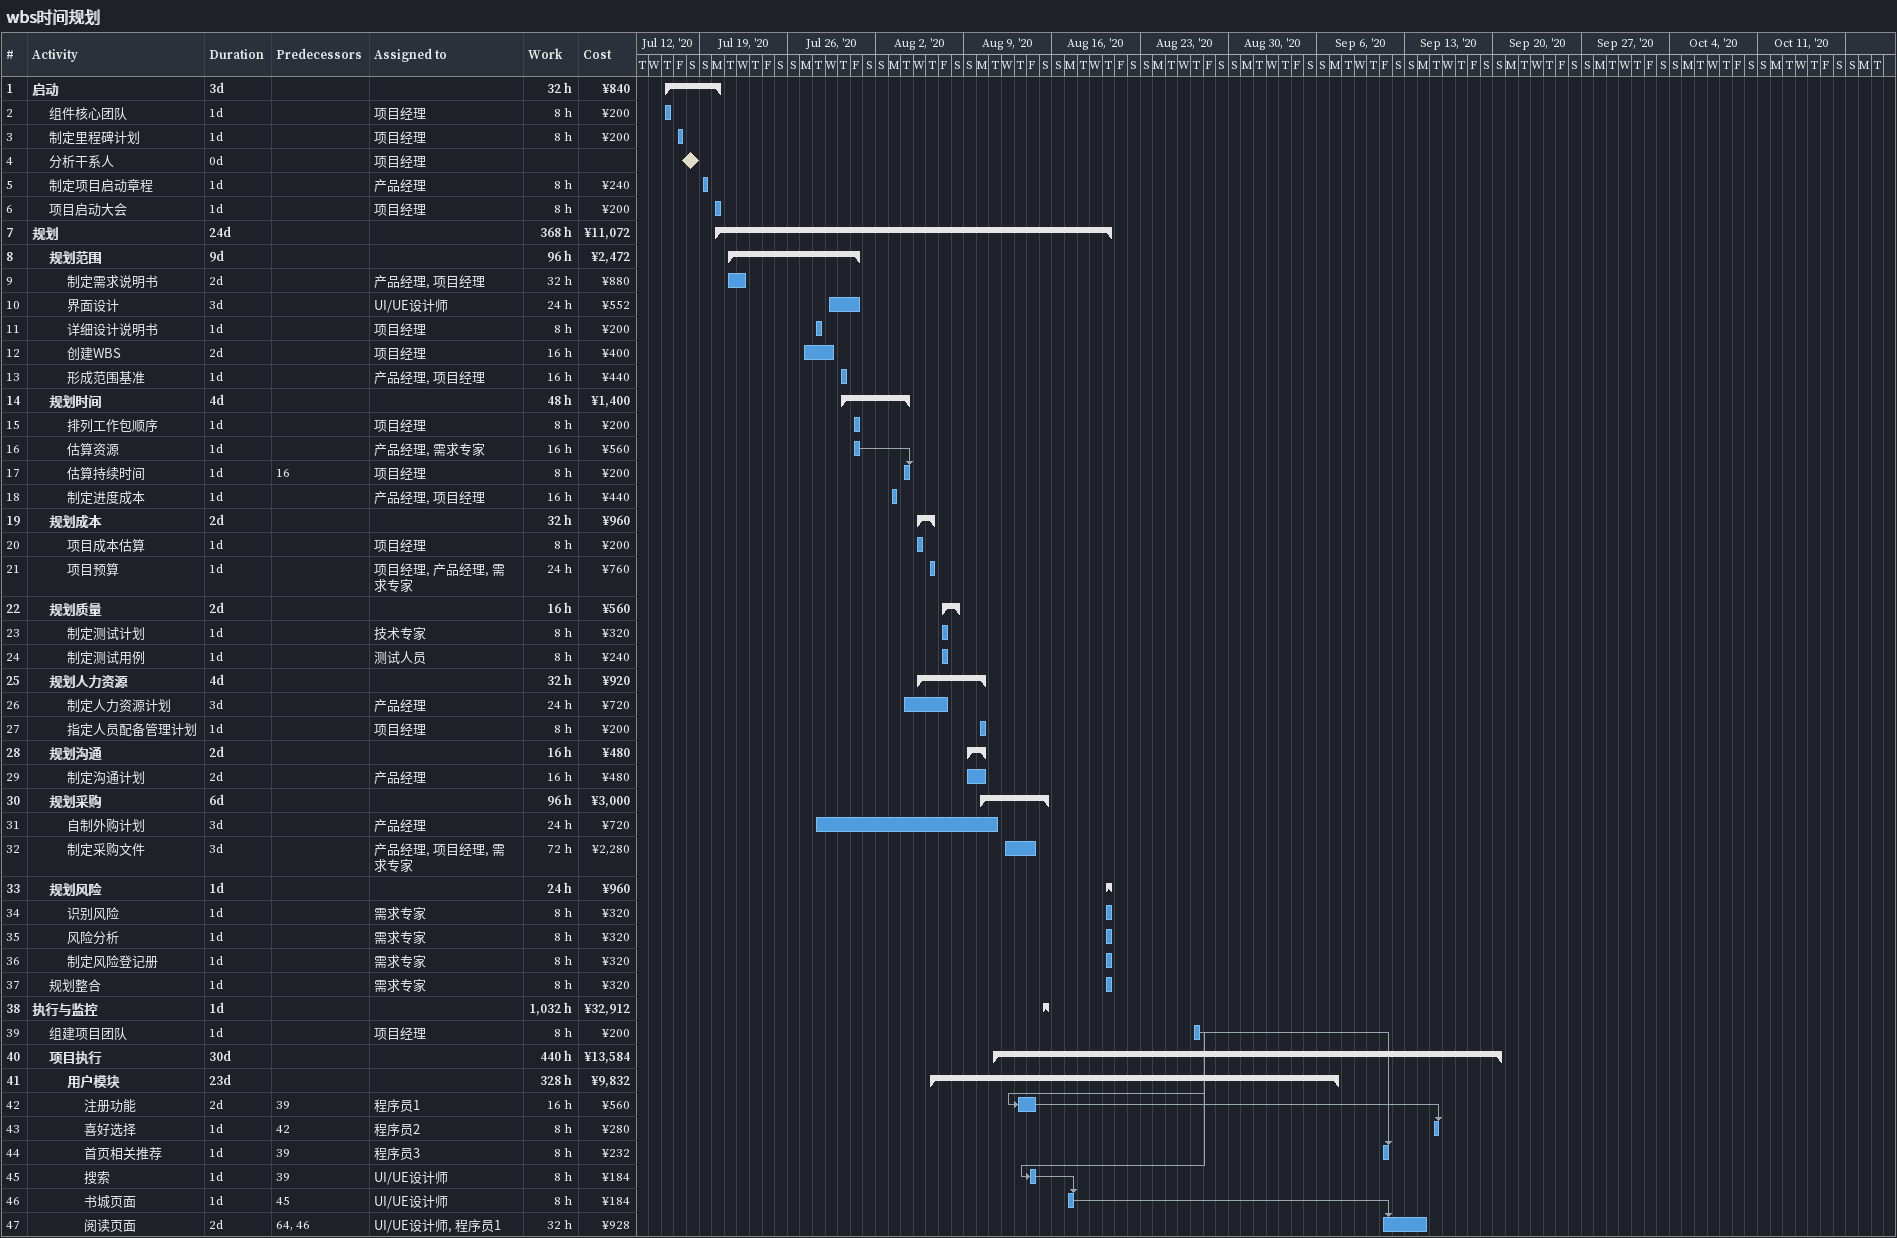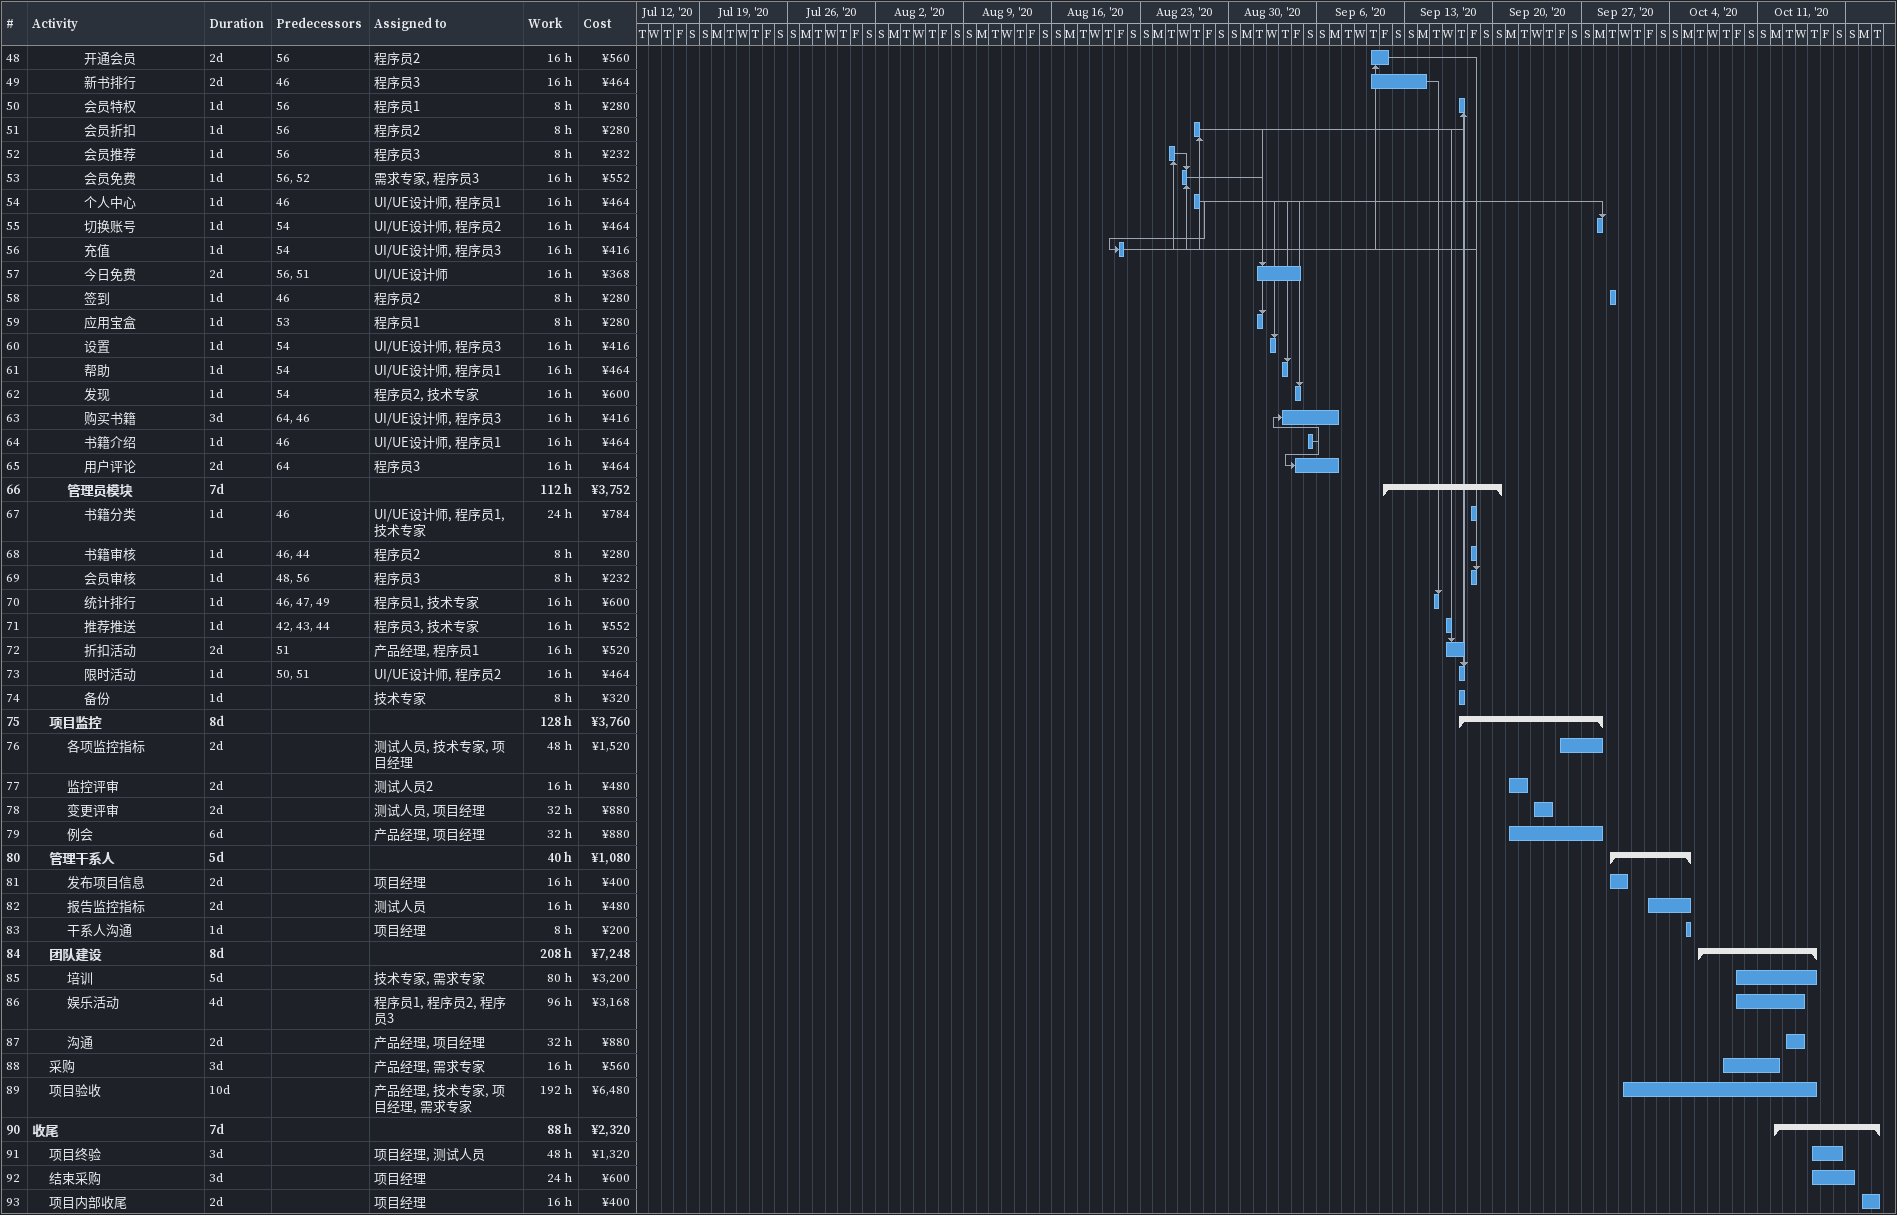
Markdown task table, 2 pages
wbs时间规划

| ID | Level | Task | Duration | Start | Finish | Predecessors | Resources | Work (h) | Cost (¥) |
|---|---|---|---|---|---|---|---|---|---|
| 1 | 1 | **启动** | 3d | 2020-07-16 | 2020-07-20 |  |  | 32 | 840 |
| 2 | 2 | 组件核心团队 | 1d | 2020-07-16 | 2020-07-16 |  | 项目经理 | 8 | 200 |
| 3 | 2 | 制定里程碑计划 | 1d | 2020-07-17 | 2020-07-17 |  | 项目经理 | 8 | 200 |
| 4 | 2 | 分析干系人 | 0d | 2020-07-18 | 2020-07-18 |  | 项目经理 |  |  |
| 5 | 2 | 制定项目启动章程 | 1d | 2020-07-19 | 2020-07-19 |  | 产品经理 | 8 | 240 |
| 6 | 2 | 项目启动大会 | 1d | 2020-07-20 | 2020-07-20 |  | 项目经理 | 8 | 200 |
| 7 | 1 | **规划** | 24d | 2020-07-20 | 2020-08-20 |  |  | 368 | 11072 |
| 8 | 2 | **规划范围** | 9d | 2020-07-21 | 2020-07-31 |  |  | 96 | 2472 |
| 9 | 3 | 制定需求说明书 | 2d | 2020-07-21 | 2020-07-22 |  | 产品经理, 项目经理 | 32 | 880 |
| 10 | 3 | 界面设计 | 3d | 2020-07-29 | 2020-07-31 |  | UI/UE设计师 | 24 | 552 |
| 11 | 3 | 详细设计说明书 | 1d | 2020-07-28 | 2020-07-28 |  | 项目经理 | 8 | 200 |
| 12 | 3 | 创建WBS | 2d | 2020-07-27 | 2020-07-29 |  | 项目经理 | 16 | 400 |
| 13 | 3 | 形成范围基准 | 1d | 2020-07-30 | 2020-07-30 |  | 产品经理, 项目经理 | 16 | 440 |
| 14 | 2 | **规划时间** | 4d | 2020-07-30 | 2020-08-04 |  |  | 48 | 1400 |
| 15 | 3 | 排列工作包顺序 | 1d | 2020-07-31 | 2020-07-31 |  | 项目经理 | 8 | 200 |
| 16 | 3 | 估算资源 | 1d | 2020-07-31 | 2020-07-31 |  | 产品经理, 需求专家 | 16 | 560 |
| 17 | 3 | 估算持续时间 | 1d | 2020-08-04 | 2020-08-04 | 16 | 项目经理 | 8 | 200 |
| 18 | 3 | 制定进度成本 | 1d | 2020-08-03 | 2020-08-03 |  | 产品经理, 项目经理 | 16 | 440 |
| 19 | 2 | **规划成本** | 2d | 2020-08-05 | 2020-08-06 |  |  | 32 | 960 |
| 20 | 3 | 项目成本估算 | 1d | 2020-08-05 | 2020-08-05 |  | 项目经理 | 8 | 200 |
| 21 | 3 | 项目预算 | 1d | 2020-08-06 | 2020-08-06 |  | 项目经理, 产品经理, 需求专家 | 24 | 760 |
| 22 | 2 | **规划质量** | 2d | 2020-08-07 | 2020-08-08 |  |  | 16 | 560 |
| 23 | 3 | 制定测试计划 | 1d | 2020-08-07 | 2020-08-07 |  | 技术专家 | 8 | 320 |
| 24 | 3 | 制定测试用例 | 1d | 2020-08-07 | 2020-08-07 |  | 测试人员 | 8 | 240 |
| 25 | 2 | **规划人力资源** | 4d | 2020-08-05 | 2020-08-10 |  |  | 32 | 920 |
| 26 | 3 | 制定人力资源计划 | 3d | 2020-08-04 | 2020-08-07 |  | 产品经理 | 24 | 720 |
| 27 | 3 | 指定人员配备管理计划 | 1d | 2020-08-10 | 2020-08-10 |  | 项目经理 | 8 | 200 |
| 28 | 2 | **规划沟通** | 2d | 2020-08-09 | 2020-08-10 |  |  | 16 | 480 |
| 29 | 3 | 制定沟通计划 | 2d | 2020-08-09 | 2020-08-10 |  | 产品经理 | 16 | 480 |
| 30 | 2 | **规划采购** | 6d | 2020-08-10 | 2020-08-15 |  |  | 96 | 3000 |
| 31 | 3 | 自制外购计划 | 3d | 2020-07-28 | 2020-08-11 |  | 产品经理 | 24 | 720 |
| 32 | 3 | 制定采购文件 | 3d | 2020-08-12 | 2020-08-14 |  | 产品经理, 项目经理, 需求专家 | 72 | 2280 |
| 33 | 2 | **规划风险** | 1d | 2020-08-20 | 2020-08-20 |  |  | 24 | 960 |
| 34 | 3 | 识别风险 | 1d | 2020-08-20 | 2020-08-20 |  | 需求专家 | 8 | 320 |
| 35 | 3 | 风险分析 | 1d | 2020-08-20 | 2020-08-20 |  | 需求专家 | 8 | 320 |
| 36 | 3 | 制定风险登记册 | 1d | 2020-08-20 | 2020-08-20 |  | 需求专家 | 8 | 320 |
| 37 | 2 | 规划整合 | 1d | 2020-08-20 | 2020-08-20 |  | 需求专家 | 8 | 320 |
| 38 | 1 | **执行与监控** | 1d | 2020-08-15 | 2020-08-15 |  |  | 1032 | 32912 |
| 39 | 2 | 组建项目团队 | 1d | 2020-08-27 | 2020-08-27 |  | 项目经理 | 8 | 200 |
| 40 | 2 | **项目执行** | 30d | 2020-08-11 | 2020-09-20 |  |  | 440 | 13584 |
| 41 | 3 | **用户模块** | 23d | 2020-08-06 | 2020-09-07 |  |  | 328 | 9832 |
| 42 | 4 | 注册功能 | 2d | 2020-08-13 | 2020-08-14 | 39 | 程序员1 | 16 | 560 |
| 43 | 4 | 喜好选择 | 1d | 2020-09-15 | 2020-09-15 | 42 | 程序员2 | 8 | 280 |
| 44 | 4 | 首页相关推荐 | 1d | 2020-09-11 | 2020-09-11 | 39 | 程序员3 | 8 | 232 |
| 45 | 4 | 搜索 | 1d | 2020-08-14 | 2020-08-14 | 39 | UI/UE设计师 | 8 | 184 |
| 46 | 4 | 书城页面 | 1d | 2020-08-17 | 2020-08-17 | 45 | UI/UE设计师 | 8 | 184 |
| 47 | 4 | 阅读页面 | 2d | 2020-09-11 | 2020-09-14 | 64, 46 | UI/UE设计师, 程序员1 | 32 | 928 |
| 48 | 4 | 开通会员 | 2d | 2020-09-10 | 2020-09-11 | 56 | 程序员2 | 16 | 560 |
| 49 | 4 | 新书排行 | 2d | 2020-09-10 | 2020-09-14 | 46 | 程序员3 | 16 | 464 |
| 50 | 4 | 会员特权 | 1d | 2020-09-17 | 2020-09-17 | 56 | 程序员1 | 8 | 280 |
| 51 | 4 | 会员折扣 | 1d | 2020-08-27 | 2020-08-27 | 56 | 程序员2 | 8 | 280 |
| 52 | 4 | 会员推荐 | 1d | 2020-08-25 | 2020-08-25 | 56 | 程序员3 | 8 | 232 |
| 53 | 4 | 会员免费 | 1d | 2020-08-26 | 2020-08-26 | 56, 52 | 需求专家, 程序员3 | 16 | 552 |
| 54 | 4 | 个人中心 | 1d | 2020-08-27 | 2020-08-27 | 46 | UI/UE设计师, 程序员1 | 16 | 464 |
| 55 | 4 | 切换账号 | 1d | 2020-09-28 | 2020-09-28 | 54 | UI/UE设计师, 程序员2 | 16 | 464 |
| 56 | 4 | 充值 | 1d | 2020-08-21 | 2020-08-21 | 54 | UI/UE设计师, 程序员3 | 16 | 416 |
| 57 | 4 | 今日免费 | 2d | 2020-09-01 | 2020-09-04 | 56, 51 | UI/UE设计师 | 16 | 368 |
| 58 | 4 | 签到 | 1d | 2020-09-29 | 2020-09-29 | 46 | 程序员2 | 8 | 280 |
| 59 | 4 | 应用宝盒 | 1d | 2020-09-01 | 2020-09-01 | 53 | 程序员1 | 8 | 280 |
| 60 | 4 | 设置 | 1d | 2020-09-02 | 2020-09-02 | 54 | UI/UE设计师, 程序员3 | 16 | 416 |
| 61 | 4 | 帮助 | 1d | 2020-09-03 | 2020-09-03 | 54 | UI/UE设计师, 程序员1 | 16 | 464 |
| 62 | 4 | 发现 | 1d | 2020-09-04 | 2020-09-04 | 54 | 程序员2, 技术专家 | 16 | 600 |
| 63 | 4 | 购买书籍 | 3d | 2020-09-03 | 2020-09-07 | 64, 46 | UI/UE设计师, 程序员3 | 16 | 416 |
| 64 | 4 | 书籍介绍 | 1d | 2020-09-05 | 2020-09-05 | 46 | UI/UE设计师, 程序员1 | 16 | 464 |
| 65 | 4 | 用户评论 | 2d | 2020-09-04 | 2020-09-07 | 64 | 程序员3 | 16 | 464 |
| 66 | 3 | **管理员模块** | 7d | 2020-09-11 | 2020-09-20 |  |  | 112 | 3752 |
| 67 | 4 | 书籍分类 | 1d | 2020-09-18 | 2020-09-18 | 46 | UI/UE设计师, 程序员1, 技术专家 | 24 | 784 |
| 68 | 4 | 书籍审核 | 1d | 2020-09-18 | 2020-09-18 | 46, 44 | 程序员2 | 8 | 280 |
| 69 | 4 | 会员审核 | 1d | 2020-09-18 | 2020-09-18 | 48, 56 | 程序员3 | 8 | 232 |
| 70 | 4 | 统计排行 | 1d | 2020-09-15 | 2020-09-15 | 46, 47, 49 | 程序员1, 技术专家 | 16 | 600 |
| 71 | 4 | 推荐推送 | 1d | 2020-09-16 | 2020-09-16 | 42, 43, 44 | 程序员3, 技术专家 | 16 | 552 |
| 72 | 4 | 折扣活动 | 2d | 2020-09-16 | 2020-09-17 | 51 | 产品经理, 程序员1 | 16 | 520 |
| 73 | 4 | 限时活动 | 1d | 2020-09-17 | 2020-09-17 | 50, 51 | UI/UE设计师, 程序员2 | 16 | 464 |
| 74 | 4 | 备份 | 1d | 2020-09-17 | 2020-09-17 |  | 技术专家 | 8 | 320 |
| 75 | 2 | **项目监控** | 8d | 2020-09-17 | 2020-09-28 |  |  | 128 | 3760 |
| 76 | 3 | 各项监控指标 | 2d | 2020-09-25 | 2020-09-28 |  | 测试人员, 技术专家, 项目经理 | 48 | 1520 |
| 77 | 3 | 监控评审 | 2d | 2020-09-21 | 2020-09-22 |  | 测试人员2 | 16 | 480 |
| 78 | 3 | 变更评审 | 2d | 2020-09-23 | 2020-09-24 |  | 测试人员, 项目经理 | 32 | 880 |
| 79 | 3 | 例会 | 6d | 2020-09-21 | 2020-09-28 |  | 产品经理, 项目经理 | 32 | 880 |
| 80 | 2 | **管理干系人** | 5d | 2020-09-29 | 2020-10-05 |  |  | 40 | 1080 |
| 81 | 3 | 发布项目信息 | 2d | 2020-09-29 | 2020-09-30 |  | 项目经理 | 16 | 400 |
| 82 | 3 | 报告监控指标 | 2d | 2020-10-02 | 2020-10-05 |  | 测试人员 | 16 | 480 |
| 83 | 3 | 干系人沟通 | 1d | 2020-10-05 | 2020-10-05 |  | 项目经理 | 8 | 200 |
| 84 | 2 | **团队建设** | 8d | 2020-10-06 | 2020-10-15 |  |  | 208 | 7248 |
| 85 | 3 | 培训 | 5d | 2020-10-09 | 2020-10-15 |  | 技术专家, 需求专家 | 80 | 3200 |
| 86 | 3 | 娱乐活动 | 4d | 2020-10-09 | 2020-10-14 |  | 程序员1, 程序员2, 程序员3 | 96 | 3168 |
| 87 | 3 | 沟通 | 2d | 2020-10-13 | 2020-10-14 |  | 产品经理, 项目经理 | 32 | 880 |
| 88 | 2 | 采购 | 3d | 2020-10-08 | 2020-10-12 |  | 产品经理, 需求专家 | 16 | 560 |
| 89 | 2 | 项目验收 | 10d | 2020-09-30 | 2020-10-15 |  | 产品经理, 技术专家, 项目经理, 需求专家 | 192 | 6480 |
| 90 | 1 | **收尾** | 7d | 2020-10-12 | 2020-10-20 |  |  | 88 | 2320 |
| 91 | 2 | 项目终验 | 3d | 2020-10-15 | 2020-10-17 |  | 项目经理, 测试人员 | 48 | 1320 |
| 92 | 2 | 结束采购 | 3d | 2020-10-15 | 2020-10-18 |  | 项目经理 | 24 | 600 |
| 93 | 2 | 项目内部收尾 | 2d | 2020-10-19 | 2020-10-20 |  | 项目经理 | 16 | 400 |
